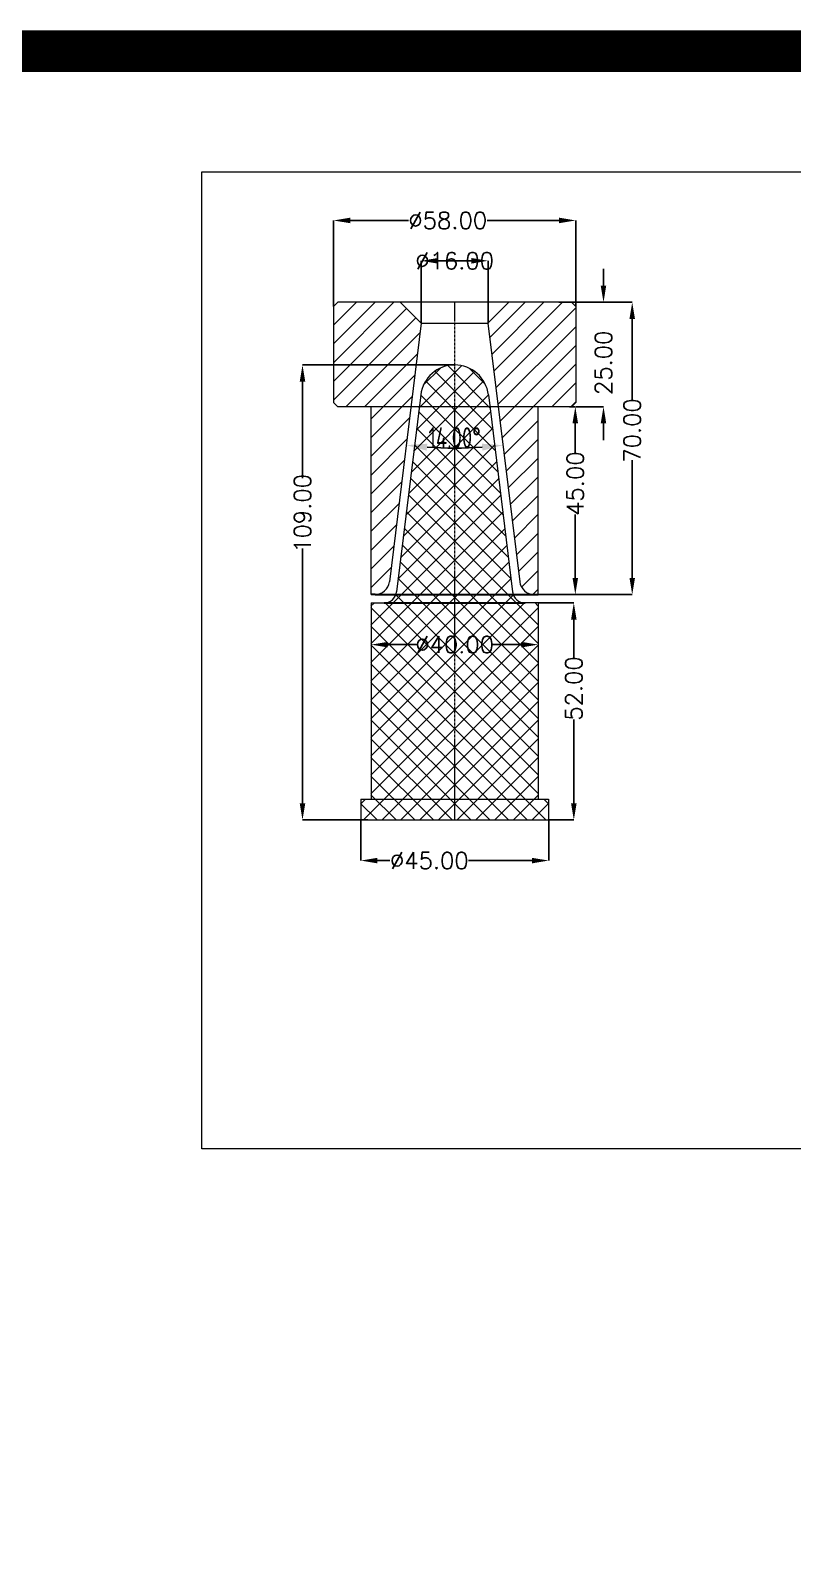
# Model space of a CAD drawing. Header units: millimetres. Extents: x 5647 to 7112, y -2229 to 2511.
# Drawn here: x 6267.3 to 6449.9, y 1688.1 to 2050.4 of the extents above; entities that cross this region are included whole.
import ezdxf

# ---------------------------------------------------------------- set-up
doc = ezdxf.new("R2010")
doc.units = ezdxf.units.MM
doc.header["$PDSIZE"] = -5
doc.linetypes.add('CENTER', pattern=[0.6, 0.375, -0.075, 0.075, -0.075])
doc.layers.get('0').update_dxf_attribs({"lineweight": 5})
doc.layers.get('Defpoints').update_dxf_attribs({"lineweight": 5})
doc.layers.add('moldbase', color=7, linetype='Continuous', lineweight=20)
doc.layers.add('粗实线', color=7, linetype='Continuous', lineweight=30)
doc.styles.add('SEISO_TTF', font='')
doc.styles.get("Standard").update_dxf_attribs({"font": 'txt.shx', "bigfont": 'gbcbig.shx'})
doc.styles.add('标注', font='isocp.shx', dxfattribs={"width": 0.8, "bigfont": 'hztxt.shx'})
doc.styles.get('SEISO_TTF').set_extended_font_data('Solid Edge ISO')
doc.dimstyles.new('ISO-25', dxfattribs={"dimtxt": 3.2, "dimasz": 2.5, "dimexe": 1.25, "dimexo": 0.625, "dimtad": 1, "dimdsep": 46, "dimtxsty": '标注', "dimcen": 2.5, "dimdle": 5, "dimadec": 0, "dimazin": 0, "dimtfac": 1, "dimtmove": 0, "dimatfit": 3, "dimfxl": 0, "dimarcsym": 0})
doc.dimstyles.new('STANDARD$0', dxfattribs={"dimscale": 4, "dimtxt": 1, "dimasz": 0.2, "dimexe": 0.2, "dimexo": 0.2, "dimgap": 0.2, "dimtad": 1, "dimdec": 1, "dimzin": 9, "dimdsep": 46, "dimtxsty": 'SEISO_TTF', "dimcen": 2, "dimclrd": 256, "dimclre": 256, "dimclrt": 256, "dimadec": 4, "dimazin": 2, "dimtfac": 1, "dimtdec": 1, "dimtmove": 0, "dimatfit": 3, "dimfxl": 0, "dimtolj": 1, "dimtzin": 0, "dimlwd": 9, "dimlwe": 9, "dimarcsym": 0})

# ---------------------------------------------------------------- blocks, each defined once
blk = doc.blocks.new('*D82')
at = {"color": 0, "lineweight": -2}
for p, q in [((6404.59, 1989.22), (6404.59, 1993.22)), ((6397.93, 1985.22), (6404.59, 1985.22)), ((6397.93, 1960.22), (6404.59, 1960.22)), ((6404.59, 1956.22), (6404.59, 1952.22))]:
    blk.add_line(p, q, dxfattribs=at)
at = {"color": 0}
for points in [[(6403.92, 1989.22), (6405.25, 1989.22), (6404.59, 1985.22)], [(6403.92, 1956.22), (6405.25, 1956.22), (6404.59, 1960.22)]]:
    blk.add_solid(points, dxfattribs=at)
at = {"layer": 'Defpoints', "color": 0}
for p in [(6397.93, 1985.22), (6397.93, 1960.22), (6404.59, 1960.22)]:
    blk.add_point(p, dxfattribs=at)
at = {"color": 0, "insert": (6404.59, 1970.73), "char_height": 4, "attachment_point": 5, "rotation": 90}
blk.add_mtext('\\A1;25.00', dxfattribs=at)
blk = doc.blocks.new('*D68')
at = {"color": 0, "lineweight": -2}
for p, q in [((6393.93, 1985.22), (6411.47, 1985.22)), ((6411.47, 1981.22), (6411.47, 1961.62)), ((6411.47, 1919.22), (6411.47, 1947.44)), ((6388.93, 1915.22), (6411.47, 1915.22))]:
    blk.add_line(p, q, dxfattribs=at)
at = {"color": 0}
for points in [[(6410.81, 1981.22), (6412.14, 1981.22), (6411.47, 1985.22)], [(6410.81, 1919.22), (6412.14, 1919.22), (6411.47, 1915.22)]]:
    blk.add_solid(points, dxfattribs=at)
at = {"layer": 'Defpoints', "color": 0}
for p in [(6393.93, 1985.22), (6388.93, 1915.22), (6411.47, 1915.22)]:
    blk.add_point(p, dxfattribs=at)
at = {"color": 0, "insert": (6411.47, 1954.53), "char_height": 4, "attachment_point": 5, "rotation": 90}
blk.add_mtext('\\A1;70.00', dxfattribs=at)
blk = doc.blocks.new('*D69')
at = {"color": 0, "lineweight": -2}
for p, q in [((6339.93, 1984.22), (6339.93, 2004.82)), ((6343.93, 2004.82), (6357.88, 2004.82)), ((6393.93, 2004.82), (6376.72, 2004.82)), ((6397.93, 1984.22), (6397.93, 2004.82))]:
    blk.add_line(p, q, dxfattribs=at)
at = {"color": 0}
for points in [[(6343.93, 2005.49), (6343.93, 2004.16), (6339.93, 2004.82)], [(6393.93, 2005.49), (6393.93, 2004.16), (6397.93, 2004.82)]]:
    blk.add_solid(points, dxfattribs=at)
at = {"layer": 'Defpoints', "color": 0}
for p in [(6339.93, 2004.82), (6339.93, 1984.22), (6397.93, 1984.22)]:
    blk.add_point(p, dxfattribs=at)
at = {"color": 0, "insert": (6367.3, 2004.82), "char_height": 4, "attachment_point": 5}
blk.add_mtext('\\A1;%%c58.00', dxfattribs=at)
blk = doc.blocks.new('*D70')
at = {"color": 0, "lineweight": -2}
for p, q in [((6360.93, 1980.22), (6360.93, 1995.16)), ((6364.93, 1995.16), (6372.93, 1995.16)), ((6376.93, 1980.22), (6376.93, 1995.16))]:
    blk.add_line(p, q, dxfattribs=at)
at = {"color": 0}
for points in [[(6364.93, 1995.83), (6364.93, 1994.49), (6360.93, 1995.16)], [(6372.93, 1995.83), (6372.93, 1994.49), (6376.93, 1995.16)]]:
    blk.add_solid(points, dxfattribs=at)
at = {"layer": 'Defpoints', "color": 0}
for p in [(6376.93, 1995.16), (6360.93, 1980.22), (6376.93, 1980.22)]:
    blk.add_point(p, dxfattribs=at)
at = {"color": 0, "insert": (6368.93, 1995.16), "char_height": 4, "attachment_point": 5}
blk.add_mtext('\\A1;%%c16.00', dxfattribs=at)
blk = doc.blocks.new('*D83')
at = {"color": 0, "lineweight": -2}
for p, q in [((6346.46, 1861.22), (6346.46, 1851.5)), ((6391.46, 1861.22), (6391.46, 1851.5)), ((6350.46, 1851.5), (6353.45, 1851.5)), ((6387.46, 1851.5), (6372.29, 1851.5))]:
    blk.add_line(p, q, dxfattribs=at)
at = {"color": 0}
for points in [[(6350.46, 1852.16), (6350.46, 1850.83), (6346.46, 1851.5)], [(6387.46, 1852.16), (6387.46, 1850.83), (6391.46, 1851.5)]]:
    blk.add_solid(points, dxfattribs=at)
at = {"layer": 'Defpoints', "color": 0}
for p in [(6346.46, 1861.22), (6391.46, 1861.22), (6346.46, 1851.5)]:
    blk.add_point(p, dxfattribs=at)
at = {"color": 0, "insert": (6362.87, 1851.5), "char_height": 4, "attachment_point": 5}
blk.add_mtext('\\A1;%%c45.00', dxfattribs=at)
blk = doc.blocks.new('*D71')
at = {"color": 0, "lineweight": -2}
for p, q in [((6388.93, 1913.22), (6397.48, 1913.22)), ((6397.48, 1909.22), (6397.48, 1900.15)), ((6397.48, 1865.22), (6397.48, 1885.3)), ((6391.46, 1861.22), (6397.48, 1861.22))]:
    blk.add_line(p, q, dxfattribs=at)
at = {"color": 0}
for points in [[(6396.82, 1909.22), (6398.15, 1909.22), (6397.48, 1913.22)], [(6396.82, 1865.22), (6398.15, 1865.22), (6397.48, 1861.22)]]:
    blk.add_solid(points, dxfattribs=at)
at = {"layer": 'Defpoints', "color": 0}
for p in [(6388.93, 1913.22), (6391.46, 1861.22), (6397.48, 1861.22)]:
    blk.add_point(p, dxfattribs=at)
at = {"color": 0, "insert": (6397.48, 1892.72), "char_height": 4, "attachment_point": 5, "rotation": 90}
blk.add_mtext('\\A1;52.00', dxfattribs=at)
blk = doc.blocks.new('*D72')
at = {"color": 0, "lineweight": -2}
for p, q in [((6368.93, 1970.22), (6332.5, 1970.22)), ((6332.5, 1966.22), (6332.5, 1943.07)), ((6332.5, 1865.22), (6332.5, 1926.22)), ((6348.15, 1861.22), (6332.5, 1861.22))]:
    blk.add_line(p, q, dxfattribs=at)
at = {"color": 0}
for points in [[(6331.83, 1966.22), (6333.17, 1966.22), (6332.5, 1970.22)], [(6331.83, 1865.22), (6333.17, 1865.22), (6332.5, 1861.22)]]:
    blk.add_solid(points, dxfattribs=at)
at = {"layer": 'Defpoints', "color": 0}
for p in [(6368.93, 1970.22), (6332.5, 1861.22), (6348.15, 1861.22)]:
    blk.add_point(p, dxfattribs=at)
at = {"color": 0, "insert": (6332.5, 1934.65), "char_height": 4, "attachment_point": 5, "rotation": 90}
blk.add_mtext('\\A1;109.00', dxfattribs=at)
blk = doc.blocks.new('*D73')
at = {"color": 0, "lineweight": -2}
for p, q in [((6396.43, 1960.22), (6397.84, 1960.22)), ((6397.84, 1956.22), (6397.84, 1949.2)), ((6397.84, 1919.22), (6397.84, 1934.36)), ((6396.43, 1915.22), (6397.84, 1915.22))]:
    blk.add_line(p, q, dxfattribs=at)
at = {"color": 0}
for points in [[(6397.17, 1956.22), (6398.5, 1956.22), (6397.84, 1960.22)], [(6397.17, 1919.22), (6398.5, 1919.22), (6397.84, 1915.22)]]:
    blk.add_solid(points, dxfattribs=at)
at = {"layer": 'Defpoints', "color": 0}
for p in [(6396.43, 1960.22), (6396.43, 1915.22), (6397.84, 1915.22)]:
    blk.add_point(p, dxfattribs=at)
at = {"color": 0, "insert": (6397.84, 1941.78), "char_height": 4, "attachment_point": 5, "rotation": 90}
blk.add_mtext('\\A1;45.00', dxfattribs=at)
blk = doc.blocks.new('*D75')
at = {"color": 0, "lineweight": -2}
for p, q in [((6352.93, 1903.22), (6359.84, 1903.22)), ((6384.93, 1903.22), (6378.02, 1903.22))]:
    blk.add_line(p, q, dxfattribs=at)
at = {"color": 0}
for points in [[(6352.93, 1903.89), (6352.93, 1902.55), (6348.93, 1903.22)], [(6384.93, 1903.89), (6384.93, 1902.55), (6388.93, 1903.22)]]:
    blk.add_solid(points, dxfattribs=at)
at = {"layer": 'Defpoints', "color": 0}
for p in [(6348.93, 1903.22), (6348.93, 1903.22), (6388.93, 1903.22)]:
    blk.add_point(p, dxfattribs=at)
at = {"color": 0, "insert": (6368.93, 1903.22), "char_height": 4, "attachment_point": 5}
blk.add_mtext('\\A1;%%c40.00', dxfattribs=at)
blk = doc.blocks.new('*D94')
at = {"color": 0, "linetype": 'Continuous', "lineweight": -2}
blk.add_arc((6368.93, 2045.37), 95.08, 266.0134, 273.9866, dxfattribs=at)
at = {"color": 0}
for points in [[(6362.23, 1949.69), (6362.39, 1951.35), (6357.34, 1951)], [(6375.46, 1951.35), (6375.62, 1949.69), (6380.51, 1951)]]:
    blk.add_solid(points, dxfattribs=at)
at = {"layer": 'Defpoints', "color": 0}
for p in [(6360.93, 1980.22), (6376.93, 1980.22), (6365.05, 1950.37), (6353.32, 1918.29), (6384.53, 1918.29)]:
    blk.add_point(p, dxfattribs=at)
at = {"color": 0, "insert": (6368.93, 1952.79), "char_height": 5, "attachment_point": 5, "rotation": 0.0012, "style": '标注'}
blk.add_mtext('14.00°', dxfattribs=at)

msp = doc.modelspace()

# ---------------------------------------------------------------- hatches: boundary and pattern name
h = msp.add_hatch()
h.set_pattern_fill('ANSI31', color=3, style=0)
h.set_pattern_definition([(45, (484.6743, -1046.7345), (-2.245064, 2.245064), [])])
h.paths.add_polyline_path([(6379.38082, 1960.21878), (6396.92512, 1960.21878), (6397.92512, 1961.21878), (6397.92512, 1984.21878), (6396.92512, 1985.21878), (6381.92718, 1985.21878), (6376.92535, 1980.21695)])
h.paths.add_polyline_path([(6360.92535, 1980.22062), (6355.92718, 1985.21878), (6340.92512, 1985.21878), (6339.92512, 1984.21878), (6339.92512, 1961.21878), (6340.92512, 1960.21878), (6358.46943, 1960.21878)])
h.paths.add_polyline_path([(6358.46943, 1960.21878), (6348.92718, 1960.21878), (6348.92718, 1915.21878), (6349.84758, 1915.21878, 0.378866109), (6353.3215, 1918.29224)])
h.paths.add_polyline_path([(6388.92718, 1960.21878), (6379.38082, 1960.21878), (6384.52875, 1918.29224, 0.378866109), (6388.00266, 1915.21878), (6388.92718, 1915.21878)])
h = msp.add_hatch()
h.set_pattern_fill('ANSI37', color=6, style=0)
h.set_pattern_definition([(45, (484.6443, -1046.7345), (-2.245064, 2.245064), []), (135, (484.6443, -1046.7345), (-2.245064, -2.245064), [])])
h.paths.add_polyline_path([(6368.89721, 1915.21878), (6382.93996, 1915.21878, -0.054469804), (6382.79075, 1915.85318), (6377.34334, 1960.21878), (6368.89721, 1960.21878)])
h.paths.add_polyline_path([(6368.89721, 1960.21878), (6360.44697, 1960.21878), (6354.99955, 1915.85318, -0.054469804), (6354.85034, 1915.21878), (6368.89721, 1915.21878)])
h.paths.add_polyline_path([(6368.89721, 1970.21878, 0.378938244), (6360.79487, 1963.05226), (6360.44697, 1960.21878), (6368.89721, 1960.21878)])
h.paths.add_polyline_path([(6377.34334, 1960.21878), (6376.99543, 1963.05226, 0.378793976), (6368.89721, 1970.21878), (6368.89721, 1960.21878)])
h.paths.add_polyline_path([(6368.89721, 1913.21878), (6368.89721, 1866.21878), (6388.89721, 1866.21878), (6388.89892, 1913.21878), (6385.76839, 1913.21878)])
h.paths.add_polyline_path([(6352.02192, 1913.21878), (6348.89892, 1913.21878), (6348.89721, 1866.21878), (6368.89721, 1866.21878), (6368.89721, 1913.21878)])
h.paths.add_polyline_path([(6346.42925, 1866.21878), (6346.42925, 1861.21878), (6368.89721, 1861.21878), (6368.89721, 1866.21878)])
h.paths.add_polyline_path([(6368.89721, 1866.21878), (6368.89721, 1861.21878), (6391.42512, 1861.21878), (6391.42512, 1866.21878)])
h.paths.add_polyline_path([(6385.76839, 1913.21878, -0.317837174), (6382.93996, 1915.21878), (6368.89721, 1915.21878), (6368.89721, 1913.21878)])
h.paths.add_polyline_path([(6354.85034, 1915.21878, -0.317837174), (6352.02192, 1913.21878), (6368.89721, 1913.21878), (6368.89721, 1915.21878)])
h.paths.add_polyline_path([(6361.04706, 1955.16144), (6376.74706, 1955.1618), (6376.74724, 1947.6618), (6361.04724, 1947.66144)], flags=9)
h.paths.add_polyline_path([(6358.89721, 1906.21878), (6378.89721, 1906.21878), (6378.89721, 1900.21878), (6358.89721, 1900.21878)], flags=9)

# ---------------------------------------------------------------- linework, layer by layer
for p, q in [((6339.92512, 1984.21878), (6340.92512, 1985.21878)), ((6360.92718, 1980.21878), (6355.92718, 1985.21878)), ((6376.92718, 1980.21878), (6381.92718, 1985.21878)), ((6396.92512, 1985.21878), (6397.92512, 1984.21878)), ((6360.92512, 1980.21878), (6353.3215, 1918.29224)), ((6376.92512, 1980.21886), (6384.52875, 1918.29224)), ((6340.92512, 1960.21878), (6339.92512, 1961.21878)), ((6348.92718, 1915.21878), (6348.92718, 1960.21878)), ((6360.82485, 1963.05226), (6355.02953, 1915.85318)), ((6377.0254, 1963.05226), (6382.82072, 1915.85318)), ((6388.92718, 1915.21878), (6388.92718, 1960.21878)), ((6397.92512, 1961.21878), (6396.92512, 1960.21878)), ((6348.92889, 1913.21878), (6348.92718, 1866.21878)), ((6348.92889, 1913.21878), (6352.05189, 1913.21878)), ((6388.92889, 1913.21878), (6385.79836, 1913.21878)), ((6388.92889, 1913.21878), (6388.92718, 1866.21878)), ((6346.45922, 1866.21878), (6346.45922, 1861.21878)), ((6346.45922, 1866.21878), (6391.45509, 1866.21878)), ((6391.45509, 1866.21878), (6391.45509, 1861.21878))]:
    msp.add_line(p, q)
at = {"color": 7, "linetype": 'Continuous'}
for p, q in [((6339.92512, 1984.21878), (6339.92512, 1961.21878)), ((6397.92512, 1984.21878), (6397.92512, 1961.21878)), ((6360.92512, 1980.21878), (6376.92512, 1980.21878)), ((6346.45922, 1861.21878), (6391.45509, 1861.21878))]:
    msp.add_line(p, q, dxfattribs=at)
msp.add_lwpolyline([(6308.38784, 2016.48889), (6707.90118, 2016.48889), (6707.90118, 1782.48322), (6308.38784, 1782.48322)], close=True)
for centre, radius, start, end in [((6368.92512, 1962.05768), 8.16111, 7, 173), ((6349.84758, 1918.71878), 3.5, 270, 353), ((6388.00266, 1918.71878), 3.5, 187, 270), ((6352.05189, 1916.21878), 3, 270, 353), ((6385.79836, 1916.21878), 3, 187, 270)]:
    msp.add_arc(centre, radius, start, end)
at = {"layer": 'moldbase'}
for p, q in [((6396.92512, 1985.21878), (6340.92512, 1985.21878)), ((6396.92512, 1960.21878), (6340.92512, 1960.21878))]:
    msp.add_line(p, q, dxfattribs=at)
at = {"layer": 'moldbase', "color": 1, "linetype": 'CENTER', "ltscale": 1.6}
msp.add_line((6368.92718, 1985.21878), (6368.92718, 1861.21878), dxfattribs=at)
at = {"layer": '粗实线'}
for p, q in [((6349.88738, 1915.21878), (6348.92718, 1915.21878)), ((6349.88738, 1915.21878), (6388.00266, 1915.21878)), ((6352.05189, 1913.21878), (6385.79836, 1913.21878)), ((6388.00266, 1915.21878), (6388.92718, 1915.21878))]:
    msp.add_line(p, q, dxfattribs=at)
at = {"layer": '粗实线', "const_width": 10}
msp.add_lwpolyline([(5892.4149, 2045.38055), (7107.25603, 2045.38055), (7107.25603, -2224.1732), (5892.4149, -2224.1732)], close=True, dxfattribs=at)

# ---------------------------------------------------------------- dimensions: what is measured, and where the dimension line sits
for base, p1, p2, picture, middle in [((6339.92512, 2004.82271), (6397.92512, 1984.21878), (6339.92512, 1984.21878), '*D69', (6367.299, 2004.82271)), ((6376.92718, 1995.16134), (6360.92718, 1980.21878), (6376.92718, 1980.21878), '*D70', (6368.92718, 1995.16134)), ((6348.92718, 1903.21878), (6388.92718, 1903.21878), (6348.92718, 1903.21878), '*D75', (6368.92718, 1903.21878)), ((6346.45922, 1851.49599), (6391.45509, 1861.21878), (6346.45922, 1861.21878), '*D83', (6362.87137, 1851.49599))]:
    dim = msp.add_linear_dim(base=base, p1=p1, p2=p2, text='%%c<>', dimstyle='STANDARD$0', override={"dimscale": 1, "dimtxt": 4, "dimasz": 4, "dimexe": 0, "dimexo": 0, "dimgap": 0.09, "dimtad": 0, "dimdec": 2, "dimzin": 0, "dimtxsty": 'Standard', "dimcen": 0, "dimclrd": 0, "dimclre": 0, "dimclrt": 0, "dimadec": 2, "dimazin": 0, "dimtp": 0.01, "dimtm": 0.01, "dimtdec": 2, "dimtofl": 0, "dimlwd": 65534, "dimlwe": 65534})
    dim.commit()
    dim.dimension.update_dxf_attribs({"geometry": picture, "text_midpoint": middle, "dimtype": 160})
for base, p1, p2, picture, middle in [((6404.58831, 1960.21878), (6397.92512, 1985.21878), (6397.92512, 1960.21878), '*D82', (6404.58831, 1970.73397)), ((6411.4723, 1915.21878), (6393.92512, 1985.21878), (6388.92718, 1915.21878), '*D68', (6411.4723, 1954.52761)), ((6332.49974, 1861.21878), (6368.92718, 1970.21878), (6348.14682, 1861.21878), '*D72', (6332.49974, 1934.64804)), ((6397.83559, 1915.21878), (6396.42512, 1960.21878), (6396.42512, 1915.21878), '*D73', (6397.83559, 1941.77896)), ((6397.48481, 1861.21878), (6388.92889, 1913.21878), (6391.45509, 1861.21878), '*D71', (6397.48481, 1892.72326))]:
    dim = msp.add_linear_dim(base=base, p1=p1, p2=p2, angle=90, dimstyle='STANDARD$0', override={"dimscale": 1, "dimtxt": 4, "dimasz": 4, "dimexe": 0, "dimexo": 0, "dimgap": 0.09, "dimtad": 0, "dimdec": 2, "dimzin": 0, "dimtxsty": 'Standard', "dimcen": 0, "dimclrd": 0, "dimclre": 0, "dimclrt": 0, "dimadec": 2, "dimazin": 0, "dimtp": 0.01, "dimtm": 0.01, "dimtdec": 2, "dimtofl": 0, "dimlwd": 65534, "dimlwe": 65534})
    dim.commit()
    dim.dimension.update_dxf_attribs({"geometry": picture, "text_midpoint": middle, "dimtype": 160})
dim = msp.add_angular_dim_2l(base=(6365.05411, 1950.37201), line1=((6360.92512, 1980.21878), (6353.3215, 1918.29224)), line2=((6376.92512, 1980.21886), (6384.52875, 1918.29224)), dimstyle='ISO-25', override={"dimtxt": 5, "dimasz": 5, "dimexe": 0, "dimexo": 0, "dimgap": 0, "dimcen": 0, "dimadec": 2, "dimtofl": 0})
dim.commit()
dim.dimension.update_dxf_attribs({"geometry": '*D94', "text_midpoint": (6368.92718, 1950.29318), "dimtype": 162})

doc.saveas('drawing.dxf')
